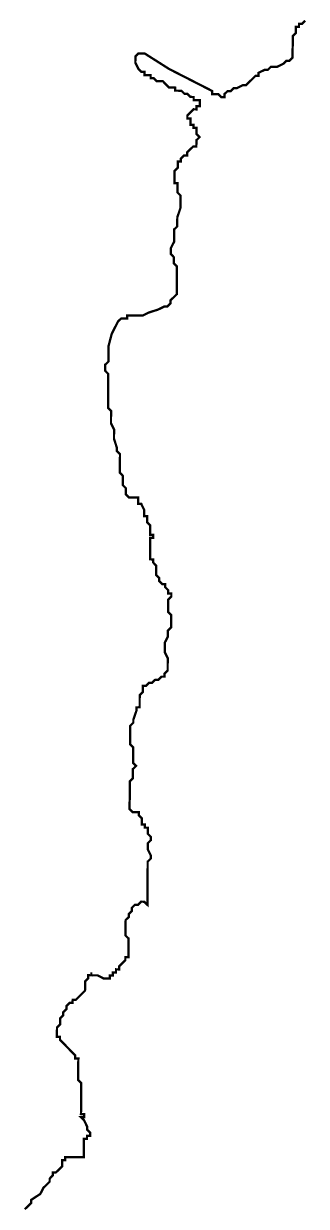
# Model space of a CAD drawing. Header units: metres. Extents: x 319816 to 366074, y 1739234 to 1838803.
# Drawn here: x 329623 to 329994, y 1812928 to 1814478 of the extents above; entities that cross this region are included whole.
import ezdxf

# ---------------------------------------------------------------- set-up
doc = ezdxf.new("R2010")
doc.units = ezdxf.units.M
doc.header["$MEASUREMENT"] = 0
doc.layers.add('HAZARDS LINE', color=1, linetype='Continuous')

msp = doc.modelspace()

# ---------------------------------------------------------------- linework, layer by layer
at = {"layer": 'HAZARDS LINE', "lineweight": 18, "const_width": 3}
msp.add_lwpolyline([(329992.2, 1814482), (329988.1, 1814478), (329984.1, 1814478), (329984, 1814474), (329980, 1814474), (329980, 1814470), (329979.9, 1814465.9), (329975.9, 1814461.9), (329975.8, 1814457.9), (329975.8, 1814453.8), (329975.8, 1814449.8), (329975.7, 1814445.7), (329975.7, 1814441.7), (329975.7, 1814437.6), (329975.6, 1814433.6), (329971.6, 1814429.6), (329967.5, 1814429.6), (329963.5, 1814425.6), (329955.3, 1814421.6), (329951.3, 1814421.7), (329947.3, 1814421.7), (329943.2, 1814417.7), (329939.1, 1814417.7), (329931, 1814413.7), (329931, 1814409.7), (329927, 1814409.7), (329922.9, 1814405.7), (329918.8, 1814401.7), (329914.7, 1814397.7), (329910.7, 1814397.7), (329902.6, 1814393.7), (329898.5, 1814393.8), (329894.5, 1814389.7), (329890.4, 1814389.8), (329886.3, 1814385.8), (329886.3, 1814381.7), (329882.3, 1814381.8), (329878.3, 1814385.8), (329874.2, 1814385.9), (329870.2, 1814385.9), (329870.2, 1814389.9), (329813.8, 1814418.7), (329781.6, 1814439.1), (329773.6, 1814439.2), (329769.5, 1814435.2), (329769.4, 1814427.1), (329773.4, 1814419), (329777.4, 1814414.9), (329781.5, 1814414.9), (329781.4, 1814410.8), (329785.5, 1814410.8), (329789.5, 1814410.8), (329789.5, 1814406.7), (329793.5, 1814406.7), (329797.5, 1814402.6), (329801.6, 1814402.6), (329805.6, 1814402.6), (329809.6, 1814398.5), (329813.6, 1814394.4), (329817.7, 1814394.4), (329821.7, 1814394.3), (329821.7, 1814390.3), (329825.7, 1814390.3), (329829.8, 1814390.2), (329833.8, 1814386.2), (329837.8, 1814386.1), (329841.8, 1814382.1), (329845.9, 1814382), (329845.9, 1814378), (329849.9, 1814378), (329853.9, 1814377.9), (329853.9, 1814373.9), (329853.9, 1814369.8), (329849.8, 1814369.9), (329849.8, 1814365.8), (329845.8, 1814365.9), (329841.7, 1814361.8), (329837.6, 1814357.8), (329837.6, 1814353.8), (329841.6, 1814353.8), (329841.6, 1814349.7), (329841.6, 1814345.7), (329845.6, 1814345.6), (329845.6, 1814341.6), (329849.6, 1814341.6), (329849.6, 1814337.5), (329849.6, 1814333.5), (329853.6, 1814329.4), (329849.5, 1814325.4), (329849.4, 1814317.3), (329845.4, 1814317.3), (329837.2, 1814309.3), (329837.2, 1814305.3), (329833.2, 1814305.3), (329829.1, 1814301.3), (329829.1, 1814297.3), (329825, 1814297.3), (329825, 1814293.2), (329825, 1814289.2), (329820.9, 1814285.2), (329820.8, 1814281.1), (329820.8, 1814277.1), (329820.8, 1814273.1), (329820.8, 1814269), (329824.8, 1814269), (329824.8, 1814264.9), (329824.7, 1814260.9), (329824.7, 1814256.9), (329828.7, 1814252.8), (329828.7, 1814248.7), (329828.7, 1814244.7), (329828.6, 1814240.7), (329828.6, 1814236.6), (329824.5, 1814224.5), (329824.4, 1814220.5), (329824.4, 1814216.4), (329824.4, 1814212.4), (329820.3, 1814208.4), (329820.3, 1814204.3), (329820.2, 1814200.3), (329820.2, 1814192.2), (329816.1, 1814184.1), (329816, 1814180.1), (329816, 1814176.1), (329820, 1814172), (329820, 1814167.9), (329819.9, 1814163.9), (329824, 1814159.8), (329823.9, 1814155.8), (329823.9, 1814151.7), (329823.9, 1814147.7), (329823.8, 1814139.6), (329823.8, 1814135.6), (329823.7, 1814131.5), (329823.7, 1814127.5), (329823.7, 1814123.4), (329819.6, 1814119.4), (329815.5, 1814115.4), (329815.5, 1814111.4), (329811.4, 1814107.4), (329807.4, 1814107.4), (329799.3, 1814103.4), (329787.1, 1814099.5), (329779, 1814095.5), (329774.9, 1814095.5), (329770.9, 1814095.5), (329766.9, 1814095.6), (329762.8, 1814095.6), (329758.8, 1814095.6), (329758.7, 1814091.6), (329754.7, 1814091.6), (329750.7, 1814091.6), (329746.6, 1814087.6), (329742.5, 1814079.6), (329738.4, 1814071.5), (329734.2, 1814055.4), (329734.2, 1814051.3), (329734.1, 1814047.3), (329734.1, 1814043.3), (329734.1, 1814039.2), (329734.1, 1814035.2), (329730, 1814031.2), (329729.9, 1814027.1), (329729.9, 1814023.1), (329733.9, 1814019), (329733.9, 1814015), (329733.9, 1814010.9), (329733.8, 1813998.8), (329733.7, 1813990.7), (329733.7, 1813986.7), (329733.6, 1813982.6), (329733.6, 1813978.6), (329733.6, 1813974.5), (329737.6, 1813970.5), (329737.6, 1813966.4), (329737.5, 1813962.4), (329737.5, 1813958.3), (329737.5, 1813954.3), (329741.5, 1813946.2), (329741.4, 1813934), (329745.3, 1813921.9), (329745.3, 1813917.8), (329749.3, 1813913.8), (329749.2, 1813905.7), (329749.2, 1813901.6), (329749.1, 1813893.5), (329749.1, 1813889.5), (329753.1, 1813885.4), (329753.1, 1813881.4), (329753, 1813877.3), (329753, 1813873.3), (329757, 1813869.2), (329757, 1813865.2), (329757, 1813861.1), (329761, 1813857.1), (329765, 1813857), (329769.1, 1813857), (329773.1, 1813857), (329773.1, 1813852.9), (329773, 1813848.9), (329777.1, 1813848.8), (329781.1, 1813840.7), (329781, 1813836.7), (329781, 1813832.6), (329785, 1813832.6), (329785, 1813828.6), (329785, 1813824.5), (329789, 1813820.5), (329789, 1813816.4), (329788.9, 1813812.4), (329788.9, 1813808.3), (329792.9, 1813808.3), (329792.9, 1813804.2), (329788.9, 1813804.3), (329788.8, 1813800.2), (329788.8, 1813796.2), (329788.8, 1813792.1), (329788.7, 1813788.1), (329788.7, 1813780), (329788.7, 1813776), (329792.7, 1813775.9), (329792.7, 1813771.9), (329796.7, 1813767.8), (329796.6, 1813763.8), (329796.6, 1813755.7), (329800.6, 1813751.6), (329800.6, 1813747.6), (329804.6, 1813743.5), (329808.6, 1813743.5), (329808.6, 1813739.4), (329812.6, 1813735.4), (329812.6, 1813731.3), (329816.6, 1813731.3), (329816.6, 1813727.2), (329812.5, 1813723.2), (329812.5, 1813719.2), (329812.4, 1813715.1), (329812.4, 1813711.1), (329812.4, 1813707.1), (329816.4, 1813703), (329816.4, 1813698.9), (329816.3, 1813694.9), (329816.3, 1813690.9), (329816.3, 1813686.8), (329812.2, 1813682.8), (329812.2, 1813678.8), (329812.1, 1813674.7), (329808, 1813666.7), (329808, 1813662.6), (329807.9, 1813654.5), (329811.9, 1813646.4), (329811.9, 1813642.4), (329811.8, 1813638.3), (329811.8, 1813634.3), (329811.8, 1813630.2), (329807.7, 1813626.2), (329807.7, 1813622.2), (329803.6, 1813622.2), (329799.6, 1813618.2), (329795.5, 1813618.2), (329791.4, 1813614.2), (329787.4, 1813614.3), (329783.3, 1813610.2), (329779.3, 1813610.3), (329779.3, 1813606.2), (329779.2, 1813602.2), (329775.2, 1813598.2), (329775.1, 1813594.1), (329775.1, 1813586), (329775, 1813582), (329771, 1813582), (329771, 1813578), (329766.8, 1813565.9), (329766.8, 1813561.9), (329762.7, 1813557.8), (329762.7, 1813553.8), (329762.6, 1813541.7), (329762.6, 1813537.6), (329762.5, 1813533.6), (329766.5, 1813529.5), (329766.5, 1813525.5), (329766.4, 1813517.4), (329766.4, 1813509.3), (329770.4, 1813505.2), (329766.3, 1813501.2), (329766.3, 1813497.2), (329766.3, 1813493.1), (329766.2, 1813489.1), (329762.2, 1813485.1), (329762.1, 1813481), (329762.1, 1813477), (329762.1, 1813472.9), (329762, 1813464.8), (329762, 1813460.8), (329761.9, 1813456.8), (329761.9, 1813452.7), (329761.9, 1813448.7), (329765.9, 1813444.6), (329769.9, 1813444.6), (329774, 1813444.5), (329773.9, 1813440.5), (329777.9, 1813436.4), (329777.9, 1813432.4), (329777.9, 1813428.3), (329781.9, 1813428.3), (329781.9, 1813424.3), (329785.9, 1813424.2), (329785.9, 1813420.2), (329785.9, 1813416.1), (329789.9, 1813412.1), (329789.9, 1813408), (329785.8, 1813404), (329785.8, 1813400), (329785.7, 1813395.9), (329789.7, 1813387.8), (329789.7, 1813383.8), (329785.6, 1813379.8), (329785.6, 1813375.7), (329785.5, 1813367.6), (329785.5, 1813363.6), (329785.4, 1813359.5), (329785.4, 1813355.5), (329785.4, 1813351.5), (329785.3, 1813347.4), (329785.3, 1813343.4), (329785.3, 1813335.3), (329785.2, 1813331.2), (329785.2, 1813327.2), (329785.2, 1813323.2), (329781.1, 1813327.2), (329777.1, 1813327.3), (329773, 1813323.2), (329769, 1813323.3), (329764.9, 1813319.3), (329764.9, 1813315.2), (329760.8, 1813311.2), (329760.8, 1813307.2), (329756.7, 1813303.2), (329756.6, 1813295.1), (329756.6, 1813291), (329756.6, 1813287), (329756.5, 1813282.9), (329760.6, 1813278.9), (329760.5, 1813274.8), (329760.5, 1813270.8), (329760.5, 1813266.7), (329760.4, 1813262.7), (329760.4, 1813258.7), (329760.4, 1813254.6), (329756.3, 1813254.6), (329756.3, 1813250.6), (329752.2, 1813246.6), (329748.2, 1813242.6), (329748.1, 1813238.5), (329744.1, 1813238.6), (329744, 1813234.5), (329740, 1813234.5), (329740, 1813230.5), (329735.9, 1813230.5), (329735.9, 1813226.5), (329731.9, 1813226.5), (329727.8, 1813226.6), (329719.8, 1813230.7), (329715.7, 1813230.7), (329711.7, 1813230.7), (329711.7, 1813234.8), (329711.7, 1813230.7), (329707.6, 1813230.8), (329707.6, 1813226.7), (329703.5, 1813222.7), (329703.5, 1813218.7), (329703.5, 1813214.6), (329703.4, 1813210.6), (329699.4, 1813206.6), (329695.3, 1813202.5), (329691.2, 1813198.5), (329687.2, 1813198.6), (329687.1, 1813194.5), (329683.1, 1813194.6), (329679, 1813190.5), (329679, 1813186.5), (329674.9, 1813182.5), (329674.9, 1813178.4), (329670.8, 1813174.4), (329670.8, 1813170.4), (329670.8, 1813166.3), (329666.7, 1813162.3), (329666.6, 1813158.3), (329666.6, 1813154.2), (329666.6, 1813150.2), (329670.6, 1813150.2), (329670.6, 1813146.1), (329674.6, 1813142.1), (329678.6, 1813138), (329682.6, 1813133.9), (329686.6, 1813129.8), (329690.7, 1813125.8), (329690.6, 1813121.7), (329694.7, 1813121.7), (329694.6, 1813117.6), (329694.6, 1813113.6), (329694.6, 1813109.6), (329694.5, 1813105.5), (329694.5, 1813101.5), (329694.5, 1813097.4), (329694.4, 1813093.4), (329698.5, 1813089.3), (329698.4, 1813081.2), (329698.4, 1813077.2), (329698.3, 1813069.1), (329698.3, 1813065.1), (329698.2, 1813061), (329698.2, 1813057), (329698.2, 1813052.9), (329698.1, 1813048.9), (329702.2, 1813048.8), (329702.2, 1813044.8), (329698.1, 1813044.8), (329702.1, 1813040.8), (329706.1, 1813032.6), (329706.1, 1813028.6), (329710.1, 1813024.5), (329710.1, 1813020.5), (329706, 1813020.5), (329706, 1813016.5), (329701.9, 1813016.5), (329701.9, 1813012.5), (329701.9, 1813008.4), (329701.8, 1813004.4), (329701.8, 1813000.3), (329701.8, 1812996.3), (329701.8, 1812992.2), (329697.7, 1812992.3), (329693.7, 1812992.3), (329689.6, 1812992.3), (329685.6, 1812992.4), (329681.5, 1812992.4), (329677.5, 1812992.4), (329677.5, 1812988.4), (329673.4, 1812988.4), (329673.4, 1812984.4), (329673.4, 1812980.3), (329669.3, 1812976.3), (329665.2, 1812972.3), (329661.2, 1812972.3), (329661.1, 1812968.3), (329657.1, 1812964.3), (329657, 1812960.2), (329653, 1812956.2), (329648.9, 1812952.2), (329644.8, 1812944.2), (329632.6, 1812936.2), (329632.6, 1812932.1), (329628.5, 1812928.1), (329624.4, 1812924.1)], dxfattribs=at)

doc.saveas('drawing.dxf')
